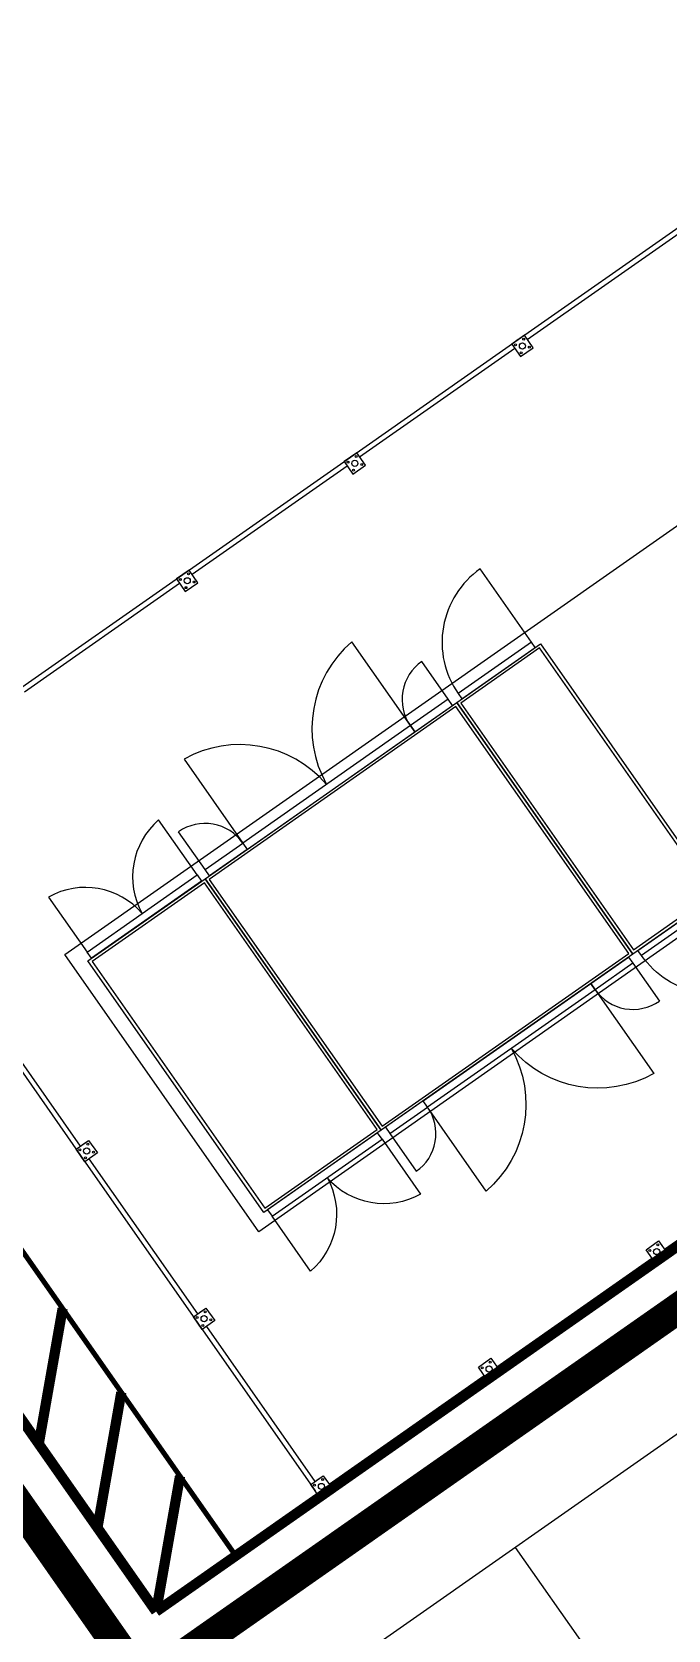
# Model space of a CAD drawing. Header units: millimetres. Extents: x 152904052 to 153933663, y 538271515 to 539240469.
# Drawn here: x 153444720 to 153450937, y 538560153 to 538575765 of the extents above; entities that cross this region are included whole.
import ezdxf

# ---------------------------------------------------------------- set-up
doc = ezdxf.new("R2010")
doc.units = ezdxf.units.MM
for name, color, linetype in [('FENC', 7, 'Continuous'), ('POWR', 5, 'Continuous'), ('SCHM', 9, 'Continuous')]:
    doc.layers.add(name, color=color, linetype=linetype)

msp = doc.modelspace()

# ---------------------------------------------------------------- linework, layer by layer
at = {"layer": 'FENC', "color": 8}
for p, q in [((153449471.4, 538572759.5), (153451109.7, 538573906.6)), ((153449560.8, 538572761), (153451076.2, 538573822.2)), ((153447833.1, 538571612.3), (153449471.4, 538572759.5)), ((153447922.5, 538571613.9), (153449437.9, 538572675)), ((153449471.4, 538572759.5), (153449409.3, 538572716)), ((153449409.3, 538572716), (153449495.3, 538572593.1)), ((153446194.8, 538570465.2), (153447833.1, 538571612.3)), ((153446284.2, 538570466.7), (153447799.6, 538571527.8)), ((153447833.1, 538571612.3), (153447770.9, 538571568.8)), ((153447770.9, 538571568.8), (153447857, 538571445.9)), ((153444556.5, 538569318), (153446194.8, 538570465.2)), ((153446194.8, 538570465.2), (153446132.6, 538570421.7)), ((153444645.9, 538569319.6), (153446161.3, 538570380.7)), ((153446132.6, 538570421.7), (153446218.7, 538570298.8)), ((153444046.2, 538566427.6), (153445193.4, 538564789.3)), ((153444130.2, 538566394.8), (153445191.3, 538564879.4)), ((153445211.1, 538564893.3), (153445273.2, 538564936.8)), ((153445273.2, 538564936.8), (153445359.3, 538564813.9)), ((153450869.4, 538563789.1), (153452507.7, 538564936.2)), ((153450901.5, 538563872.6), (153452416.9, 538564933.7)), ((153445193.4, 538564789.3), (153446340.5, 538563151)), ((153445277.3, 538564756.5), (153446338.5, 538563241.1)), ((153449231.1, 538562641.9), (153450869.4, 538563789.1)), ((153449263.2, 538562725.4), (153450778.6, 538563786.5)), ((153450807.3, 538563745.6), (153450721.3, 538563868.4)), ((153450869.4, 538563789.1), (153450807.3, 538563745.6)), ((153446358.2, 538563255), (153446420.4, 538563298.5)), ((153446420.4, 538563298.5), (153446506.4, 538563175.6)), ((153446340.5, 538563151), (153447487.7, 538561512.7)), ((153446424.5, 538563118.2), (153447485.6, 538561602.8)), ((153447592.8, 538561494.8), (153449231.1, 538562641.9)), ((153447624.9, 538561578.3), (153449140.3, 538562639.4)), ((153449169, 538562598.4), (153449083, 538562721.3)), ((153449231.1, 538562641.9), (153449169, 538562598.4)), ((153447530.7, 538561451.3), (153447444.6, 538561574.1)), ((153447505.4, 538561616.7), (153447567.5, 538561660.2)), ((153447567.5, 538561660.2), (153447653.6, 538561537.3)), ((153447592.8, 538561494.8), (153447530.7, 538561451.3))]:
    msp.add_line(p, q, dxfattribs=at)
for points in [[(153449495.3, 538572593.1), (153449618.2, 538572679.1), (153449532.1, 538572802), (153449409.3, 538572716)], [(153447857, 538571445.9), (153447979.9, 538571532), (153447893.8, 538571654.8), (153447770.9, 538571568.8)], [(153446218.7, 538570298.8), (153446341.6, 538570384.8), (153446255.5, 538570507.7), (153446132.6, 538570421.7)], [(153445359.3, 538564813.9), (153445236.4, 538564727.9), (153445150.3, 538564850.7), (153445273.2, 538564936.8)], [(153450721.3, 538563868.4), (153450844.1, 538563954.5), (153450930.2, 538563831.6), (153450807.3, 538563745.6)], [(153446506.4, 538563175.6), (153446383.5, 538563089.6), (153446297.5, 538563212.4), (153446420.4, 538563298.5)], [(153449083, 538562721.3), (153449205.8, 538562807.3), (153449291.9, 538562684.4), (153449169, 538562598.4)], [(153447653.6, 538561537.3), (153447530.7, 538561451.3), (153447444.6, 538561574.1), (153447567.5, 538561660.2)], [(153447444.6, 538561574.1), (153447567.5, 538561660.2), (153447653.6, 538561537.3), (153447530.7, 538561451.3)]]:
    msp.add_lwpolyline(points, close=True, dxfattribs=at)
for centre, radius in [((153449525.5, 538572764.5), 9.49), ((153449446.7, 538572709.4), 9.49), ((153449513.7, 538572697.5), 30), ((153449513.7, 538572697.5), 30), ((153449501.9, 538572630.5), 9.49), ((153449580.7, 538572685.7), 9.49), ((153447808.4, 538571562.2), 9.49), ((153447875.4, 538571550.4), 30), ((153447875.4, 538571550.4), 30), ((153447887.2, 538571617.4), 9.49), ((153447942.4, 538571538.6), 9.49), ((153447863.6, 538571483.4), 9.49), ((153446237.1, 538570403.2), 30), ((153446237.1, 538570403.2), 30), ((153446248.9, 538570470.2), 9.49), ((153446170.1, 538570415), 9.49), ((153446225.3, 538570336.2), 9.49), ((153446304.1, 538570391.4), 9.49), ((153445187.8, 538564844.1), 9.49), ((153445254.8, 538564832.3), 30), ((153445254.8, 538564832.3), 30), ((153445266.6, 538564899.3), 9.49), ((153445321.8, 538564820.5), 9.49), ((153445243, 538564765.3), 9.49), ((153450758.7, 538563861.8), 9.49), ((153450825.7, 538563850), 30), ((153450825.7, 538563850), 30), ((153450837.5, 538563917), 9.49), ((153450813.9, 538563783), 9.49), ((153450892.7, 538563838.2), 9.49), ((153446413.8, 538563261), 9.49), ((153446335, 538563205.8), 9.49), ((153446402, 538563194), 30), ((153446402, 538563194), 30), ((153446390.1, 538563127), 9.49), ((153446468.9, 538563182.2), 9.49), ((153449199.2, 538562769.9), 9.49), ((153449120.4, 538562714.7), 9.49), ((153449187.4, 538562702.9), 30), ((153449187.4, 538562702.9), 30), ((153449175.6, 538562635.9), 9.49), ((153449254.4, 538562691.1), 9.49), ((153447482.1, 538561567.5), 9.49), ((153447482.1, 538561567.5), 9.49), ((153447549.1, 538561555.7), 30), ((153447549.1, 538561555.7), 30), ((153447549.1, 538561555.7), 30), ((153447549.1, 538561555.7), 30), ((153447560.9, 538561622.7), 9.49), ((153447560.9, 538561622.7), 9.49), ((153447616.1, 538561543.9), 9.49), ((153447616.1, 538561543.9), 9.49), ((153447537.3, 538561488.7), 9.49), ((153447537.3, 538561488.7), 9.49)]:
    msp.add_circle(centre, radius, dxfattribs=at)
at = {"layer": 'POWR', "color": 7}
for points in [[(153469780.4, 538584074.6), (153471663.2, 538581385.6), (153446937.2, 538564042.2), (153445040.3, 538566751.3), (153469780.4, 538584074.6)], [(153450593.4, 538566666.1), (153450851.6, 538566297.5)], [(153448217.9, 538565002.7), (153448476, 538564634.1)]]:
    msp.add_lwpolyline(points, dxfattribs=at)
for points in [[(153449602.8, 538569802.6), (153449100.9, 538570519.3, 0.4142137), (153448886, 538569300.7)], [(153448418.1, 538568988.3), (153447844.5, 538569807.4, 0.3562679), (153447598.9, 538568414.7, 0.3562679), (153446206.2, 538568660.3), (153446779.8, 538567841.1)], [(153446334.4, 538567529.3), (153445958, 538568066.8, 0.3562679), (153445796.8, 538567152.9, 0.3562679), (153444882.8, 538567314), (153445259.2, 538566776.5)], [(153451395.2, 538567242.7), (153451897.1, 538566526, -0.4142137), (153450678.5, 538566740.9)], [(153450224.8, 538566408), (153450798.4, 538565588.8, -0.3562679), (153449405.7, 538565834.4, -0.3562679), (153449160.1, 538564441.7), (153448586.5, 538565260.8)], [(153448141.1, 538564949), (153448517.5, 538564411.4, -0.3562679), (153447603.6, 538564572.5, -0.3562679), (153447442.4, 538563658.6), (153447066, 538564196.1)]]:
    msp.add_lwpolyline(points, format="xyb", dxfattribs=at)
for points in [[(153449689.8, 538569787.2), (153451410.6, 538567329.8), (153450591.4, 538566756.2), (153448870.7, 538569213.7)], [(153449602.8, 538569802.6), (153448886, 538569300.7), (153448921.9, 538569249.5), (153449638.6, 538569751.4)], [(153451368.7, 538567337.1), (153449681.6, 538569746.7), (153448911.6, 538569207.5), (153450598.8, 538566798)], [(153448870.7, 538569213.7), (153450591.4, 538566756.2), (153448133.9, 538565035.4), (153446413.2, 538567492.9)], [(153448786.7, 538569246.4), (153448418.1, 538568988.3), (153448461.1, 538568926.9), (153448829.7, 538569185)], [(153450551.7, 538566763.2), (153448863.7, 538569174), (153446452.9, 538567485.9), (153448140.9, 538565075.1)], [(153448418.1, 538568988.3), (153446779.8, 538567841.1), (153446822.8, 538567779.7), (153448461.1, 538568926.9)], [(153446411.1, 538567583), (153446779.8, 538567841.1), (153446822.8, 538567779.7), (153446454.2, 538567521.6)], [(153445259.2, 538566776.5), (153446334.4, 538567529.3), (153446377.4, 538567467.8), (153445302.3, 538566715)], [(153446413.2, 538567492.9), (153448134, 538565035.5), (153446987.1, 538564232.5), (153445266.4, 538566689.9)], [(153448092.2, 538565042.8), (153446405.9, 538567451.2), (153445308.2, 538566682.6), (153446994.5, 538564274.3)], [(153451395.2, 538567242.7), (153450678.5, 538566740.9), (153450642.6, 538566792.1), (153451359.4, 538567293.9)], [(153450593.4, 538566666.1), (153450224.8, 538566408), (153450181.8, 538566469.4), (153450550.4, 538566727.5)], [(153450224.8, 538566408), (153448586.5, 538565260.8), (153448543.5, 538565322.3), (153450181.8, 538566469.4)], [(153448217.9, 538565002.7), (153448586.5, 538565260.8), (153448543.5, 538565322.3), (153448174.9, 538565064.1)], [(153447066, 538564196.1), (153448141.1, 538564949), (153448098.1, 538565010.4), (153447023, 538564257.6)]]:
    msp.add_lwpolyline(points, close=True, dxfattribs=at)
at = {"layer": 'POWR', "color": 7, "ltscale": 1000}
for points in [[(153448786.7, 538569246.4), (153448528.6, 538569615)], [(153446411.1, 538567583), (153446153, 538567951.7)]]:
    msp.add_lwpolyline(points, dxfattribs=at)
for centre, start, end in [((153448786.7, 538569246.4), 124.99999, 215.00001), ((153446411.1, 538567583), 34.99999, 125.00001)]:
    msp.add_arc(centre, 450, start, end, dxfattribs=at)
at = {"layer": 'POWR', "color": 7}
for centre, start, end in [((153450593.4, 538566666.1), 214.99999, 305.00001), ((153448217.9, 538565002.7), 304.99999, 35.00001)]:
    msp.add_arc(centre, 450, start, end, dxfattribs=at)
at = {"layer": 'SCHM'}
msp.add_line((153449443.5, 538560959.4), (153450142.4, 538559961.3), dxfattribs=at)
msp.add_lwpolyline([(153309206.5, 538922882.6), (153362041.8, 538959878.3), (153517431.3, 538737959.2), (153500636.4, 538637005.7), (153497846.8, 538615992.3), (153507779.6, 538601806.8), (153445728.8, 538558358.4)], dxfattribs=at)
at = {"layer": 'SCHM', "const_width": 300}
msp.add_lwpolyline([(153516377.8, 538737720.2), (153499645.1, 538637137.3), (153487684.3, 538628762.3), (153506386.8, 538602052.4), (153445810.6, 538559636.4), (153427681.5, 538585527.4, 0.4141458), (153426288.9, 538585772.8), (153424446.1, 538584482.4, 0.4142136), (153424200.5, 538583089.7), (153443870.2, 538554998.6, 0.4088796), (153452912.1, 538553398.1), (153485721, 538576279.9), (153508667.6, 538588016.3)], format="xyb", dxfattribs=at)
at = {"layer": 'SCHM'}
for points, const_width in [([(153445933.3, 538560332.8), (153505690.5, 538602175.2), (153498536.4, 538612392.3)], 100), ([(153427234.7, 538587037.1), (153445933.3, 538560332.8)], 100), ([(153442151.6, 538567389.9), (153446711.5, 538560877.7)], 50), ([(153445019.5, 538563294.2), (153444786.2, 538561971.1)], 100), ([(153445593.1, 538562475), (153445359.8, 538561151.9)], 100), ([(153446166.6, 538561655.9), (153445933.3, 538560332.8)], 100)]:
    msp.add_lwpolyline(points, dxfattribs=dict(at, const_width=const_width))

doc.saveas('drawing.dxf')
